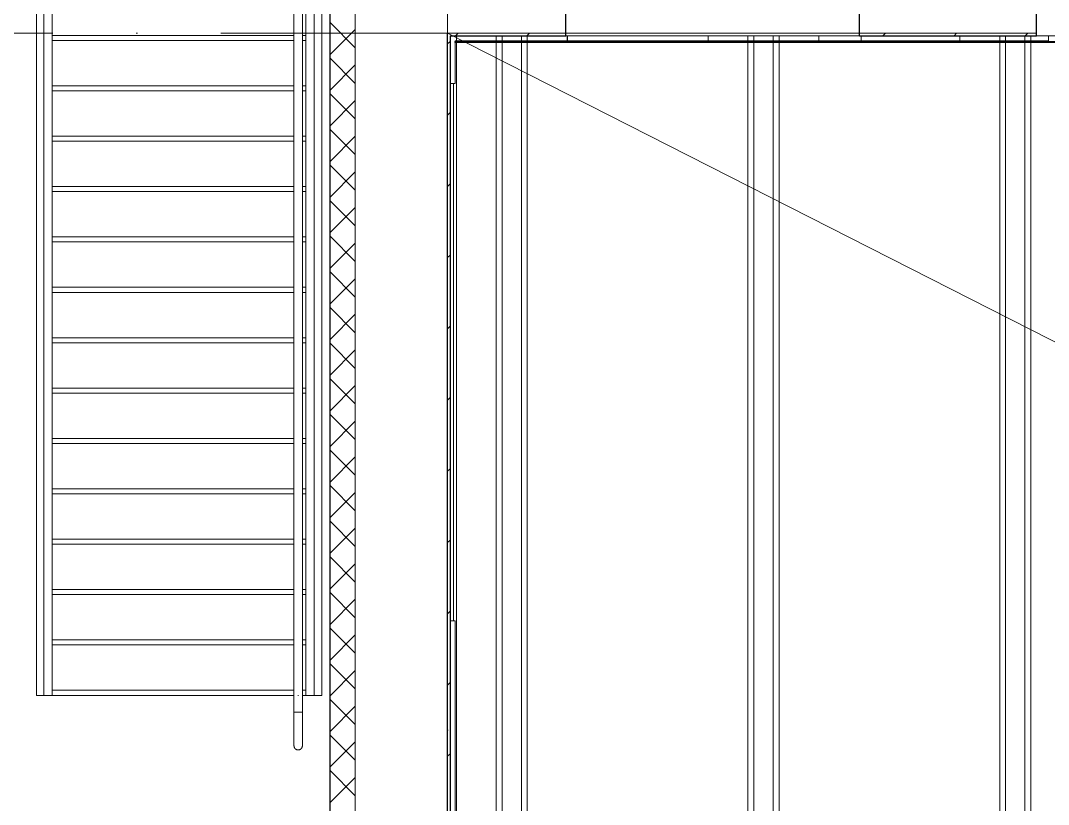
# Model space of a CAD drawing. Header units: millimetres. Extents: x -495897 to 1376592, y -28539 to 470976.
# Drawn here: x 247845 to 253970, y 385043 to 389711 of the extents above; entities that cross this region are included whole.
import ezdxf

# ---------------------------------------------------------------- set-up
doc = ezdxf.new("R2010")
doc.units = ezdxf.units.MM
doc.linetypes.add('ADSK_Линия сетки', pattern=[25, 20, -2.5, 0, -2.5])
doc.linetypes.add('ADSK_Сверху', pattern=[450, 300, -150])
for name, color, linetype, lineweight in [('Лестницы', 252, 'Continuous', 9), ('Линии', 7, 'Continuous', 9), ('Ограждение', 252, 'Continuous', 9), ('Оси', 252, 'Continuous', 9), ('Перекрытие', 252, 'Continuous', 18), ('Стены внутренние', 7, 'Continuous', 18), ('Стены наружные', 7, 'Continuous', 18), ('Стены штриховка', 7, 'Continuous', 9)]:
    doc.layers.add(name, color=color, linetype=linetype, lineweight=lineweight)

# ---------------------------------------------------------------- blocks, each defined once
blk = doc.blocks.new('Перекрытия 2 - Перекрытия 1-1699410-3 этаж копия 1')
at = {"layer": 'Перекрытие', "ltscale": 100}
for p, q in [((-26283.5, 26745.3), (-26283.5, 26710.3)), ((-26283.5, 26705.3), (-26283.5, 15415.3)), ((-26046, 26745.3), (-26046, 26710.3)), ((-26046, 26705.3), (-26046, 15415.3)), ((-26011, 26745.3), (-26011, 26710.3)), ((-26011, 26705.3), (-26011, 15415.3)), ((-25896, 26745.3), (-25896, 26710.3)), ((-25896, 26705.3), (-25896, 15415.3)), ((-25861, 26745.3), (-25861, 26710.3)), ((-25861, 26705.3), (-25861, 15415.3)), ((-25623.5, 26745.3), (-25623.5, 26710.3)), ((-24783.5, 26745.3), (-24783.5, 26710.3)), ((-24546, 26745.3), (-24546, 26710.3)), ((-24546, 26705.3), (-24546, 15415.3)), ((-24511, 26745.3), (-24511, 26710.3)), ((-24511, 26705.3), (-24511, 15415.3)), ((-24396, 26745.3), (-24396, 26710.3)), ((-24396, 26705.3), (-24396, 15415.3)), ((-24361, 26745.3), (-24361, 26710.3)), ((-24361, 26705.3), (-24361, 15415.3)), ((-24123.5, 26745.3), (-24123.5, 26710.3)), ((-23283.5, 26745.3), (-23283.5, 26710.3)), ((-23046, 26745.3), (-23046, 26710.3)), ((-23046, 26705.3), (-23046, 15415.3)), ((-23011, 26745.3), (-23011, 26710.3)), ((-23011, 26705.3), (-23011, 15415.3)), ((-22896, 26745.3), (-22896, 26710.3)), ((-22896, 26705.3), (-22896, 15415.3)), ((-22861, 26745.3), (-22861, 26710.3)), ((-22861, 26705.3), (-22861, 15415.3))]:
    blk.add_line(p, q, dxfattribs=at)
blk = doc.blocks.new('3 этаж')
at = {"layer": 'Лестницы', "color": 251, "true_color": 0x636466}
for p, q in [((248695.8, 25293.6), (248695.8, 30116.1)), ((250395.8, 25293.6), (250395.8, 30043.6)), ((248790.4, 29223.6), (250230.8, 29223.6)), ((250280.8, 29223.6), (250300.8, 29223.6)), ((248790.4, 29193.6), (250230.8, 29193.6)), ((250280.8, 29193.6), (250300.8, 29193.6)), ((248790.4, 28923.6), (250230.8, 28923.6)), ((250280.8, 28923.6), (250300.8, 28923.6)), ((248790.4, 28893.6), (250230.8, 28893.6)), ((250280.8, 28893.6), (250300.8, 28893.6)), ((248790.4, 28623.6), (250230.8, 28623.6)), ((250280.8, 28623.6), (250300.8, 28623.6)), ((248790.4, 28593.6), (250230.8, 28593.6)), ((250280.8, 28593.6), (250300.8, 28593.6)), ((248790.4, 28323.6), (250230.8, 28323.6)), ((250280.8, 28323.6), (250300.8, 28323.6)), ((248790.4, 28293.6), (250230.8, 28293.6)), ((250280.8, 28293.6), (250300.8, 28293.6)), ((248790.4, 28023.6), (250230.8, 28023.6)), ((248790.4, 27993.6), (250230.8, 27993.6)), ((250280.8, 28023.6), (250300.8, 28023.6)), ((250280.8, 27993.6), (250300.8, 27993.6)), ((248790.4, 27723.6), (250230.8, 27723.6)), ((248790.4, 27693.6), (250230.8, 27693.6)), ((250280.8, 27723.6), (250300.8, 27723.6)), ((250280.8, 27693.6), (250300.8, 27693.6)), ((248790.4, 27423.6), (250230.8, 27423.6)), ((248790.4, 27393.6), (250230.8, 27393.6)), ((250280.8, 27423.6), (250300.8, 27423.6)), ((250280.8, 27393.6), (250300.8, 27393.6)), ((248790.4, 27123.6), (250230.8, 27123.6)), ((248790.4, 27093.6), (250230.8, 27093.6)), ((250280.8, 27123.6), (250300.8, 27123.6)), ((250280.8, 27093.6), (250300.8, 27093.6)), ((248790.4, 26823.6), (250230.8, 26823.6)), ((248790.4, 26793.6), (250230.8, 26793.6)), ((250280.8, 26823.6), (250300.8, 26823.6)), ((250280.8, 26793.6), (250300.8, 26793.6)), ((248790.4, 26523.6), (250230.8, 26523.6)), ((250280.8, 26523.6), (250300.8, 26523.6)), ((248790.4, 26493.6), (250230.8, 26493.6)), ((250280.8, 26493.6), (250300.8, 26493.6)), ((248790.4, 26223.6), (250230.8, 26223.6)), ((250280.8, 26223.6), (250300.8, 26223.6)), ((248790.4, 26193.6), (250230.8, 26193.6)), ((250280.8, 26193.6), (250300.8, 26193.6)), ((248790.4, 25923.6), (250230.8, 25923.6)), ((250280.8, 25923.6), (250300.8, 25923.6)), ((248790.4, 25893.6), (250230.8, 25893.6)), ((250280.8, 25893.6), (250300.8, 25893.6)), ((248790.4, 25623.6), (250230.8, 25623.6)), ((250280.8, 25623.6), (250300.8, 25623.6)), ((248790.4, 25593.6), (250230.8, 25593.6)), ((250280.8, 25593.6), (250300.8, 25593.6)), ((248790.4, 25323.6), (250230.8, 25323.6)), ((250280.8, 25323.6), (250300.8, 25323.6)), ((248695.8, 25293.6), (248740.4, 25293.6)), ((248790.4, 25293.6), (250230.8, 25293.6)), ((250280.8, 25293.6), (250300.8, 25293.6)), ((250350.8, 25293.6), (250395.8, 25293.6))]:
    blk.add_line(p, q, dxfattribs=at)
at = {"layer": 'Линии', "color": 251, "linetype": 'ADSK_Сверху', "ltscale": 200, "true_color": 0x636466}
blk.add_line((251145.8, 29236.6), (273585.8, 17836.6), dxfattribs=at)
at = {"layer": 'Ограждение', "color": 251, "true_color": 0x636466}
for p, q in [((248740.4, 29793.6), (248740.4, 25293.6)), ((248790.4, 29793.6), (248790.4, 25293.6)), ((250230.8, 29799.8), (250230.8, 25299.8)), ((250230.8, 25293.6), (250230.8, 29793.6)), ((250280.8, 25299.8), (250280.8, 29799.8)), ((250280.8, 25293.6), (250280.8, 29793.6)), ((250300.8, 25293.6), (250300.8, 29793.6)), ((250350.8, 25293.6), (250350.8, 29793.6)), ((251180.8, 25736.6), (251180.8, 28936.6)), ((248790.4, 25293.6), (248740.4, 25293.6)), ((250230.8, 25294.1), (250230.8, 25193.6)), ((250230.8, 25193.6), (250230.8, 25293.6)), ((250280.8, 25193.6), (250280.8, 25294.1)), ((250280.8, 25193.6), (250280.8, 25293.6)), ((250350.8, 25293.6), (250300.8, 25293.6)), ((250230.8, 25193.6), (250230.8, 25185.6)), ((250230.8, 25191.4), (250230.8, 25193.6)), ((250230.8, 25193.6), (250280.8, 25193.6)), ((250230.8, 25183.4), (250230.8, 25191.4)), ((250230.8, 25185.6), (250230.8, 25177.6)), ((250230.8, 25175.4), (250230.8, 25183.4)), ((250230.8, 25177.6), (250230.8, 25169.6)), ((250230.8, 25167.5), (250230.8, 25175.4)), ((250253.4, 25193.6), (250258.1, 25193.6)), ((250255.8, 25193.6), (250253.4, 25193.6)), ((250258.1, 25193.6), (250255.8, 25193.6)), ((250280.8, 25193.6), (250280.8, 25185.6)), ((250280.8, 25191.4), (250280.8, 25193.6)), ((250280.8, 25183.4), (250280.8, 25191.4)), ((250280.8, 25185.6), (250280.8, 25177.6)), ((250280.8, 25175.4), (250280.8, 25183.4)), ((250280.8, 25177.6), (250280.8, 25169.6)), ((250280.8, 25167.5), (250280.8, 25175.4)), ((250230.8, 25169.6), (250230.8, 25161.7)), ((250230.8, 25159.6), (250230.8, 25167.5)), ((250230.8, 25161.7), (250230.8, 25153.8)), ((250230.8, 25151.7), (250230.8, 25159.6)), ((250230.8, 25153.8), (250230.8, 25146)), ((250230.8, 25143.9), (250230.8, 25151.7)), ((250230.8, 25146), (250230.8, 25138.3)), ((250230.8, 25136.2), (250230.8, 25143.9)), ((250230.8, 25138.3), (250230.8, 25130.6)), ((250230.8, 25128.6), (250230.8, 25136.2)), ((250230.8, 25130.6), (250230.8, 25123.1)), ((250230.8, 25121.1), (250230.8, 25128.6)), ((250230.8, 25123.1), (250230.8, 25115.7)), ((250230.8, 25113.7), (250230.8, 25121.1)), ((250230.8, 25115.7), (250230.8, 25108.4)), ((250230.8, 25106.4), (250230.8, 25113.7)), ((250280.8, 25169.6), (250280.8, 25161.7)), ((250280.8, 25159.6), (250280.8, 25167.5)), ((250280.8, 25161.7), (250280.8, 25153.8)), ((250280.8, 25151.7), (250280.8, 25159.6)), ((250280.8, 25153.8), (250280.8, 25146)), ((250280.8, 25143.9), (250280.8, 25151.7)), ((250280.8, 25146), (250280.8, 25138.3)), ((250280.8, 25136.2), (250280.8, 25143.9)), ((250280.8, 25138.3), (250280.8, 25130.6)), ((250280.8, 25128.6), (250280.8, 25136.2)), ((250280.8, 25130.6), (250280.8, 25123.1)), ((250280.8, 25121.1), (250280.8, 25128.6)), ((250280.8, 25123.1), (250280.8, 25115.7)), ((250280.8, 25113.7), (250280.8, 25121.1)), ((250280.8, 25115.7), (250280.8, 25108.4)), ((250280.8, 25106.4), (250280.8, 25113.7)), ((250230.8, 25108.4), (250230.8, 25101.2)), ((250230.8, 25099.3), (250230.8, 25106.4)), ((250230.8, 25101.2), (250230.8, 25094.2)), ((250230.8, 25092.3), (250230.8, 25099.3)), ((250230.8, 25094.2), (250230.8, 25087.3)), ((250230.8, 25085.5), (250230.8, 25092.3)), ((250230.8, 25087.3), (250230.8, 25080.6)), ((250230.8, 25078.9), (250230.8, 25085.5)), ((250230.8, 25080.6), (250230.8, 25074.1)), ((250230.8, 25072.4), (250230.8, 25078.9)), ((250230.8, 25074.1), (250230.8, 25067.8)), ((250230.8, 25066.1), (250230.8, 25072.4)), ((250230.8, 25067.8), (250230.8, 25061.7)), ((250230.8, 25060.1), (250230.8, 25066.1)), ((250230.8, 25061.7), (250230.8, 25055.8)), ((250230.8, 25054.2), (250230.8, 25060.1)), ((250230.8, 25055.8), (250230.8, 25050.1)), ((250230.8, 25048.6), (250230.8, 25054.2)), ((250280.8, 25108.4), (250280.8, 25101.2)), ((250280.8, 25099.3), (250280.8, 25106.4)), ((250280.8, 25101.2), (250280.8, 25094.2)), ((250280.8, 25092.3), (250280.8, 25099.3)), ((250280.8, 25094.2), (250280.8, 25087.3)), ((250280.8, 25085.5), (250280.8, 25092.3)), ((250280.8, 25087.3), (250280.8, 25080.6)), ((250280.8, 25078.9), (250280.8, 25085.5)), ((250280.8, 25080.6), (250280.8, 25074.1)), ((250280.8, 25072.4), (250280.8, 25078.9)), ((250280.8, 25074.1), (250280.8, 25067.8)), ((250280.8, 25066.1), (250280.8, 25072.4)), ((250280.8, 25067.8), (250280.8, 25061.7)), ((250280.8, 25060.1), (250280.8, 25066.1)), ((250280.8, 25061.7), (250280.8, 25055.8)), ((250280.8, 25054.2), (250280.8, 25060.1)), ((250280.8, 25055.8), (250280.8, 25050.1)), ((250280.8, 25048.6), (250280.8, 25054.2)), ((250230.8, 25050.1), (250230.8, 25044.6)), ((250230.8, 25043.2), (250230.8, 25048.6)), ((250230.8, 25044.6), (250230.8, 25039.4)), ((250230.8, 25038), (250230.8, 25043.2)), ((250230.8, 25039.4), (250230.8, 25034.4)), ((250230.8, 25033.1), (250230.8, 25038)), ((250230.8, 25034.4), (250230.8, 25029.7)), ((250230.8, 25028.5), (250230.8, 25033.1)), ((250230.8, 25029.7), (250230.8, 25025.3)), ((250230.8, 25024.1), (250230.8, 25028.5)), ((250230.8, 25025.3), (250230.8, 25021.1)), ((250230.8, 25020), (250230.8, 25024.1)), ((250230.8, 25021.1), (250230.8, 25017.2)), ((250230.8, 25016.2), (250230.8, 25020)), ((250230.8, 25017.2), (250230.8, 25013.5)), ((250230.8, 25012.6), (250230.8, 25016.2)), ((250230.8, 25013.5), (250230.8, 25010.2)), ((250230.8, 25009.3), (250230.8, 25012.6)), ((250230.8, 25010.2), (250230.8, 25007.1)), ((250230.8, 25006.4), (250230.8, 25009.3)), ((250230.8, 25007.1), (250230.8, 25004.4)), ((250230.8, 25003.7), (250230.8, 25006.4)), ((250230.8, 25004.4), (250230.8, 25002)), ((250230.8, 25001.3), (250230.8, 25003.7)), ((250230.8, 25002), (250230.8, 24999.8)), ((250230.8, 24999.3), (250230.8, 25001.3)), ((250230.8, 24999.8), (250230.8, 24998)), ((250230.8, 24997.5), (250230.8, 24999.3)), ((250230.8, 24998), (250230.8, 24996.5)), ((250230.8, 24996.1), (250230.8, 24997.5)), ((250230.8, 24996.5), (250230.8, 24995.3)), ((250230.8, 24995), (250230.8, 24996.1)), ((250230.8, 24995.3), (250230.8, 24994.4)), ((250230.8, 24994.2), (250230.8, 24995)), ((250230.8, 24994.4), (250230.8, 24993.8)), ((250230.8, 24993.7), (250230.8, 24994.2)), ((250230.8, 24993.8), (250230.8, 24993.6)), ((250230.8, 24993.6), (250230.8, 24993.7)), ((250230.8, 24993.3), (250230.8, 24993.6)), ((250230.8, 24993.6), (250230.8, 24993.6)), ((250230.8, 24992.3), (250230.8, 24993.3)), ((250230.9, 24991.3), (250230.8, 24992.3)), ((250231, 24990.3), (250230.9, 24991.3)), ((250231.1, 24989.3), (250231, 24990.3)), ((250231.3, 24988.3), (250231.1, 24989.3)), ((250280.5, 24989.6), (250280.3, 24988.6)), ((250280.6, 24990.6), (250280.5, 24989.6)), ((250280.7, 24991.6), (250280.6, 24990.6)), ((250280.8, 24992.6), (250280.7, 24991.6)), ((250280.8, 25050.1), (250280.8, 25044.6)), ((250280.8, 25043.2), (250280.8, 25048.6)), ((250280.8, 25044.6), (250280.8, 25039.4)), ((250280.8, 25038), (250280.8, 25043.2)), ((250280.8, 25039.4), (250280.8, 25034.4)), ((250280.8, 25033.1), (250280.8, 25038)), ((250280.8, 25034.4), (250280.8, 25029.7)), ((250280.8, 25028.5), (250280.8, 25033.1)), ((250280.8, 25029.7), (250280.8, 25025.3)), ((250280.8, 25024.1), (250280.8, 25028.5)), ((250280.8, 25025.3), (250280.8, 25021.1)), ((250280.8, 25020), (250280.8, 25024.1)), ((250280.8, 25021.1), (250280.8, 25017.2)), ((250280.8, 25016.2), (250280.8, 25020)), ((250280.8, 25017.2), (250280.8, 25013.5)), ((250280.8, 25012.6), (250280.8, 25016.2)), ((250280.8, 25013.5), (250280.8, 25010.2)), ((250280.8, 25009.3), (250280.8, 25012.6)), ((250280.8, 25010.2), (250280.8, 25007.1)), ((250280.8, 25006.4), (250280.8, 25009.3)), ((250280.8, 25007.1), (250280.8, 25004.4)), ((250280.8, 25003.7), (250280.8, 25006.4)), ((250280.8, 25004.4), (250280.8, 25002)), ((250280.8, 25001.3), (250280.8, 25003.7)), ((250280.8, 25002), (250280.8, 24999.8)), ((250280.8, 24999.3), (250280.8, 25001.3)), ((250280.8, 24999.8), (250280.8, 24998)), ((250280.8, 24997.5), (250280.8, 24999.3)), ((250280.8, 24998), (250280.8, 24996.5)), ((250280.8, 24996.1), (250280.8, 24997.5)), ((250280.8, 24996.5), (250280.8, 24995.3)), ((250280.8, 24995), (250280.8, 24996.1)), ((250280.8, 24995.3), (250280.8, 24994.4)), ((250280.8, 24994.2), (250280.8, 24995)), ((250280.8, 24994.4), (250280.8, 24993.8)), ((250280.8, 24993.7), (250280.8, 24994.2)), ((250280.8, 24993.8), (250280.8, 24993.6)), ((250280.8, 24993.6), (250280.8, 24993.7)), ((250280.8, 24993.6), (250280.8, 24992.6)), ((250280.8, 24993.6), (250280.8, 24993.6)), ((250231.6, 24987.4), (250231.3, 24988.3)), ((250231.8, 24986.4), (250231.6, 24987.4)), ((250232.1, 24985.4), (250231.8, 24986.4)), ((250232.5, 24984.5), (250232.1, 24985.4)), ((250232.9, 24983.6), (250232.5, 24984.5)), ((250233.3, 24982.7), (250232.9, 24983.6)), ((250233.7, 24981.8), (250233.3, 24982.7)), ((250234.2, 24980.9), (250233.7, 24981.8)), ((250234.7, 24980), (250234.2, 24980.9)), ((250235.3, 24979.2), (250234.7, 24980)), ((250235.9, 24978.4), (250235.3, 24979.2)), ((250236.5, 24977.6), (250235.9, 24978.4)), ((250237.2, 24976.9), (250236.5, 24977.6)), ((250237.8, 24976.1), (250237.2, 24976.9)), ((250238.6, 24975.4), (250237.8, 24976.1)), ((250239.3, 24974.8), (250238.6, 24975.4)), ((250240.1, 24974.1), (250239.3, 24974.8)), ((250240.8, 24973.5), (250240.1, 24974.1)), ((250241.7, 24972.9), (250240.8, 24973.5)), ((250242.5, 24972.4), (250241.7, 24972.9)), ((250243.4, 24971.9), (250242.5, 24972.4)), ((250244.2, 24971.4), (250243.4, 24971.9)), ((250245.1, 24970.9), (250244.2, 24971.4)), ((250246, 24970.5), (250245.1, 24970.9)), ((250247, 24970.2), (250246, 24970.5)), ((250247.9, 24969.8), (250247, 24970.2)), ((250248.9, 24969.5), (250247.9, 24969.8)), ((250249.8, 24969.3), (250248.9, 24969.5)), ((250250.8, 24969.1), (250249.8, 24969.3)), ((250251.8, 24968.9), (250250.8, 24969.1)), ((250252.8, 24968.7), (250251.8, 24968.9)), ((250253.8, 24968.6), (250252.8, 24968.7)), ((250254.8, 24968.6), (250253.8, 24968.6)), ((250255.8, 24968.6), (250254.8, 24968.6)), ((250256, 24968.6), (250255.8, 24968.6)), ((250257, 24968.6), (250256, 24968.6)), ((250258, 24968.7), (250257, 24968.6)), ((250259, 24968.8), (250258, 24968.7)), ((250260, 24968.9), (250259, 24968.8)), ((250261, 24969.1), (250260, 24968.9)), ((250262, 24969.3), (250261, 24969.1)), ((250262.9, 24969.6), (250262, 24969.3)), ((250263.9, 24969.9), (250262.9, 24969.6)), ((250264.8, 24970.3), (250263.9, 24969.9)), ((250265.8, 24970.6), (250264.8, 24970.3)), ((250266.7, 24971.1), (250265.8, 24970.6)), ((250267.6, 24971.5), (250266.7, 24971.1)), ((250268.4, 24972), (250267.6, 24971.5)), ((250269.3, 24972.5), (250268.4, 24972)), ((250270.1, 24973.1), (250269.3, 24972.5)), ((250270.9, 24973.7), (250270.1, 24973.1)), ((250271.7, 24974.3), (250270.9, 24973.7)), ((250272.5, 24974.9), (250271.7, 24974.3)), ((250273.2, 24975.6), (250272.5, 24974.9)), ((250273.9, 24976.3), (250273.2, 24975.6)), ((250274.6, 24977.1), (250273.9, 24976.3)), ((250275.2, 24977.8), (250274.6, 24977.1)), ((250275.8, 24978.6), (250275.2, 24977.8)), ((250276.4, 24979.4), (250275.8, 24978.6)), ((250277, 24980.3), (250276.4, 24979.4)), ((250277.5, 24981.1), (250277, 24980.3)), ((250278, 24982), (250277.5, 24981.1)), ((250278.4, 24982.9), (250278, 24982)), ((250278.8, 24983.8), (250278.4, 24982.9)), ((250279.2, 24984.7), (250278.8, 24983.8)), ((250279.5, 24985.7), (250279.2, 24984.7)), ((250279.8, 24986.6), (250279.5, 24985.7)), ((250280.1, 24987.6), (250279.8, 24986.6)), ((250280.3, 24988.6), (250280.1, 24987.6))]:
    blk.add_line(p, q, dxfattribs=at)
blk.add_open_spline([(250253.7, 25293.6), (250254.4, 25293.6), (250255.8, 25293.5), (250257.2, 25293.6), (250257.8, 25293.6)], degree=3, dxfattribs=at)
at = {"layer": 'Оси', "color": 251, "linetype": 'ADSK_Линия сетки', "ltscale": 200, "true_color": 0x636466}
for p, q in [((251145.8, 34587.2), (251145.8, 13336.6)), ((308795.8, 29236.6), (237073.5, 29236.6))]:
    blk.add_line(p, q, dxfattribs=at)
at = {"layer": 'Стены внутренние', "color": 251, "lineweight": 30, "true_color": 0x636466}
for p, q in [((250443.8, 29938.6), (250443.8, 17134.6)), ((251850.8, 29236.6), (251850.8, 29938.6)), ((253600.8, 29236.6), (253600.8, 29938.6)), ((254655.8, 29236.6), (254655.8, 29938.6))]:
    blk.add_line(p, q, dxfattribs=at)
at = {"layer": 'Стены внутренние', "color": 251, "true_color": 0x636466}
for p, q in [((250595.8, 29786.6), (250595.8, 17286.6)), ((253600.8, 29236.6), (254655.8, 29236.6))]:
    blk.add_line(p, q, dxfattribs=at)
at = {"layer": 'Стены внутренние', "color": 251, "linetype": 'Continuous', "lineweight": 9, "true_color": 0x636466}
for p, q in [((250445.7, 29298.8), (250443.8, 29302.2)), ((250595.8, 29150.1), (250445.8, 29300.1)), ((250445.8, 29109.7), (250595.8, 29259.7)), ((250445.8, 29109), (250443.8, 29105.6)), ((250445.8, 29095.5), (250443.8, 29099)), ((250595.8, 28938), (250445.8, 29088)), ((250445.8, 28897.6), (250595.8, 29047.6)), ((250595.8, 28725.9), (250445.8, 28875.9)), ((250445.8, 28685.4), (250595.8, 28835.4)), ((250595.8, 28513.7), (250445.8, 28663.7)), ((250445.8, 28473.3), (250595.8, 28623.3)), ((250595.8, 28301.6), (250445.8, 28451.6)), ((250445.8, 28261.2), (250595.8, 28411.2)), ((250445.8, 28296.2), (250443.8, 28292.8)), ((250595.8, 28089.5), (250445.8, 28239.5)), ((250445.8, 28049.1), (250595.8, 28199.1)), ((250595.8, 27877.3), (250445.8, 28027.3)), ((250445.8, 27836.9), (250595.8, 27986.9)), ((250595.8, 27665.2), (250445.8, 27815.2)), ((250445.8, 27624.8), (250595.8, 27774.8)), ((250595.8, 27453.1), (250445.8, 27603.1)), ((250445.8, 27412.7), (250595.8, 27562.7)), ((250595.8, 27240.9), (250445.8, 27390.9)), ((250445.8, 27200.5), (250595.8, 27350.5)), ((250595.8, 27028.8), (250445.8, 27178.8)), ((250445.8, 26988.4), (250595.8, 27138.4)), ((250595.8, 26816.7), (250445.8, 26966.7)), ((250445.8, 26776.3), (250595.8, 26926.3)), ((250445.8, 26873.8), (250443.8, 26870.4)), ((250445.8, 26860.3), (250443.8, 26863.8)), ((250595.8, 26604.5), (250445.8, 26754.5)), ((250445.8, 26564.1), (250595.8, 26714.1)), ((250595.8, 26392.4), (250445.8, 26542.4)), ((250445.8, 26352), (250595.8, 26502)), ((250595.8, 26180.3), (250445.8, 26330.3)), ((250445.8, 26139.9), (250595.8, 26289.9)), ((250595.8, 25968.2), (250445.8, 26118.2)), ((250445.8, 26061), (250443.8, 26057.6)), ((250445.8, 25927.7), (250595.8, 26077.7)), ((250595.8, 25756), (250445.8, 25906)), ((250445.8, 25715.6), (250595.8, 25865.6)), ((250595.8, 25543.9), (250445.8, 25693.9)), ((250445.8, 25503.5), (250595.8, 25653.5)), ((250595.8, 25331.8), (250445.8, 25481.8)), ((250445.8, 25291.3), (250595.8, 25441.3)), ((250595.8, 25119.6), (250445.8, 25269.6)), ((250445.8, 25079.2), (250595.8, 25229.2)), ((250595.8, 24907.5), (250445.8, 25057.5)), ((250445.8, 24867.1), (250595.8, 25017.1)), ((250595.8, 24695.4), (250445.8, 24845.4)), ((250445.8, 24654.9), (250595.8, 24804.9))]:
    blk.add_line(p, q, dxfattribs=at)
at = {"layer": 'Стены наружные', "color": 251, "true_color": 0x636466}
for p, q in [((251850.8, 29236.6), (251145.8, 29236.6)), ((253600.8, 29221.6), (251850.8, 29221.6)), ((251860.8, 29191.6), (251860.8, 29221.6)), ((253610.8, 29221.6), (253610.8, 29191.6)), ((256405.8, 29221.6), (254655.8, 29221.6)), ((254725.8, 29221.6), (254725.8, 29191.6)), ((254725.8, 29191.6), (251190.8, 29191.6)), ((251190.8, 29191.6), (251190.8, 29186.6)), ((251190.8, 29181.6), (251190.8, 28936.6)), ((251160.8, 28936.6), (251190.8, 28936.6)), ((251160.8, 25736.6), (251190.8, 25736.6)), ((251190.8, 25736.6), (251190.8, 22436.6))]:
    blk.add_line(p, q, dxfattribs=at)
at = {"layer": 'Стены наружные', "color": 251, "lineweight": 30, "true_color": 0x636466}
for p, q in [((251145.8, 17836.6), (251145.8, 29236.6)), ((251160.8, 29221.6), (251850.8, 29221.6)), ((251160.8, 29221.6), (251160.8, 17851.6)), ((251850.8, 29221.6), (251850.8, 29236.6)), ((253600.8, 29221.6), (253600.8, 29236.6)), ((253600.8, 29221.6), (254655.8, 29221.6)), ((254655.8, 29221.6), (254655.8, 29236.6)), ((251190.8, 29186.6), (273540.8, 29186.6)), ((251190.8, 29181.6), (251190.8, 29186.6)), ((273540.8, 29181.6), (251190.8, 29181.6))]:
    blk.add_line(p, q, dxfattribs=at)
at = {"layer": 'Стены наружные', "color": 251, "linetype": 'Continuous', "lineweight": 9, "true_color": 0x636466}
for p, q in [((251194, 29221.6), (251209, 29236.6)), ((251618.3, 29221.6), (251633.3, 29236.6)), ((253739.6, 29221.6), (253754.6, 29236.6)), ((254163.9, 29221.6), (254178.9, 29236.6)), ((254588.1, 29221.6), (254603.1, 29236.6)), ((251145.8, 29173.3), (251160.8, 29188.3)), ((251145.8, 28749.1), (251160.8, 28764.1)), ((251145.8, 28324.8), (251160.8, 28339.8)), ((251145.8, 27900.5), (251160.8, 27915.5)), ((251145.8, 27476.3), (251160.8, 27491.3)), ((251145.8, 27052), (251160.8, 27067)), ((251145.8, 26627.7), (251160.8, 26642.7)), ((251145.8, 26203.5), (251160.8, 26218.5)), ((251145.8, 25779.2), (251160.8, 25794.2)), ((251145.8, 25354.9), (251160.8, 25369.9)), ((251145.8, 24930.7), (251160.8, 24945.7))]:
    blk.add_line(p, q, dxfattribs=at)
at = {"layer": 'Стены штриховка', "color": 251, "true_color": 0x636466}
blk.add_line((250445.8, 17134.6), (250445.8, 29938.6), dxfattribs=at)
at = {"layer": 'Перекрытие', "color": 251, "true_color": 0x636466}
blk.add_blockref('Перекрытия 2 - Перекрытия 1-1699410-3 этаж копия 1', (277481.8, 2476.3), dxfattribs=at)

msp = doc.modelspace()

# ---------------------------------------------------------------- block references
msp.add_blockref('3 этаж', (-756.474, 360398.765))

doc.saveas('drawing.dxf')
